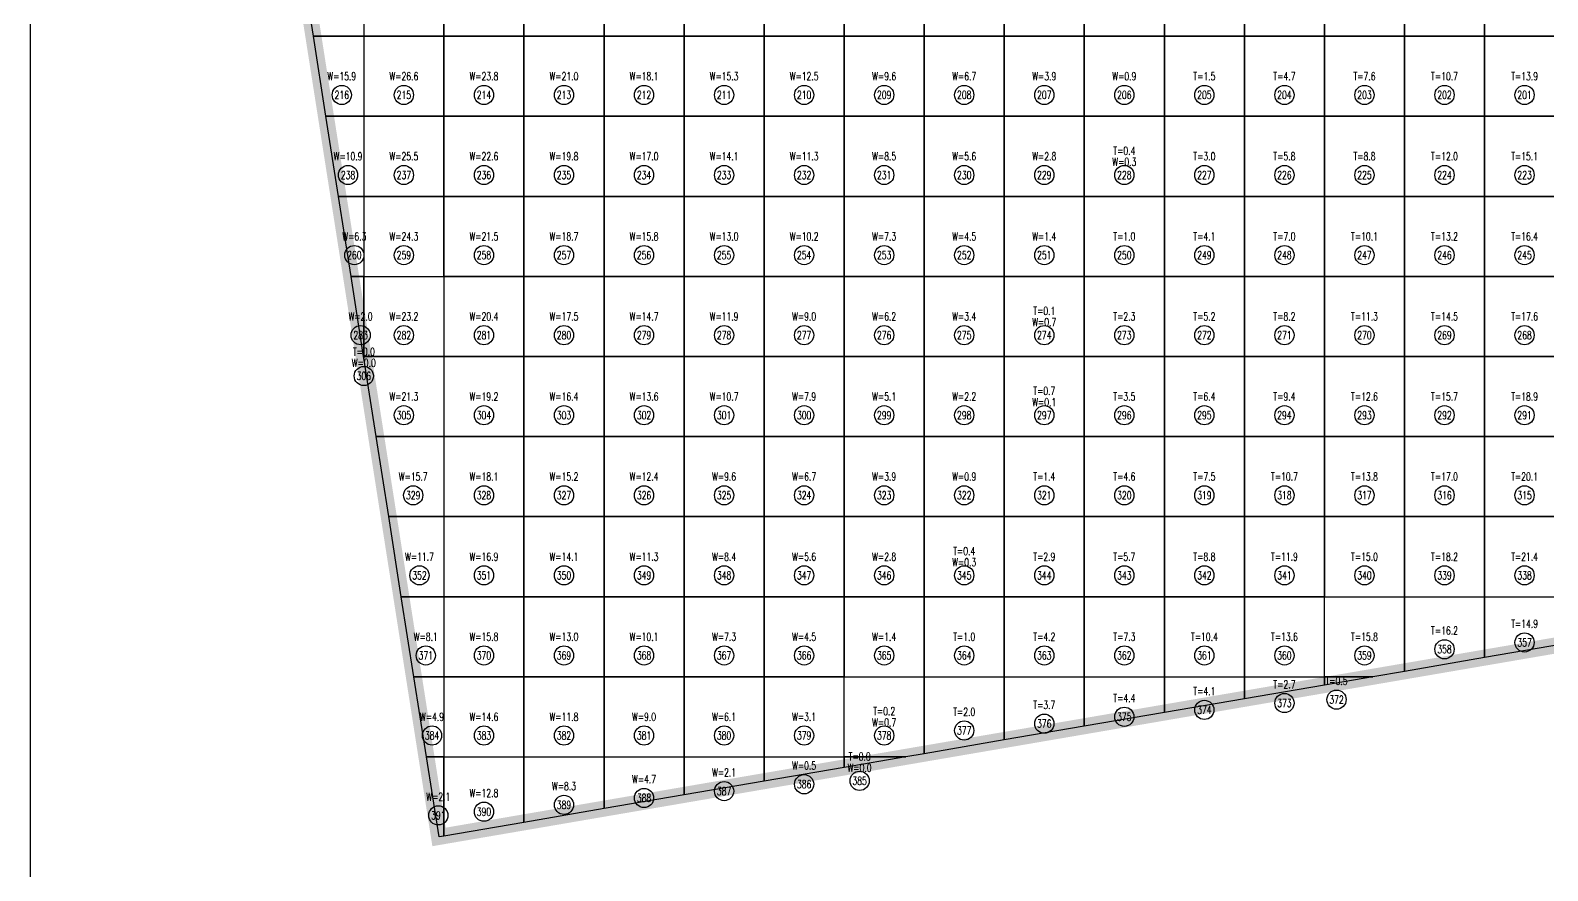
# Model space of a CAD drawing. Extents: x 4283 to 40403, y 1134 to 1764.
# Drawn here: x 14863.5 to 14949.6, y 1575.5 to 1623.2 of the extents above; entities that cross this region are included whole.
import ezdxf
from ezdxf.enums import TextEntityAlignment as Align

# ---------------------------------------------------------------- set-up
doc = ezdxf.new("R2010")
doc.units = 0
for name, color, linetype in [('tdz_16-3方格网', 2, 'Continuous'), ('tdz_16-3方格网计算', 7, 'Continuous'), ('tdz_土方计算图', 7, 'Continuous'), ('tdz_格田', 6, 'Continuous')]:
    doc.layers.add(name, color=color, linetype=linetype)
doc.styles.add('GLandNum', font='txt_____.ttf', dxfattribs={"width": 0.7, "height": 0.5})

msp = doc.modelspace()

# ---------------------------------------------------------------- linework, layer by layer
at = {"layer": 'tdz_16-3方格网', "linetype": 'Continuous'}
for points in [[(14878.818, 1627.394, 3081.845), (14882.4, 1627.394, 3081.845), (14882.4, 1622.849, 3081.842), (14879.532, 1622.849, 3081.843)], [(14882.4, 1627.394, 3081.845), (14882.4, 1622.849, 3081.842), (14886.945, 1622.849, 3081.841), (14886.945, 1627.394, 3081.843)], [(14886.945, 1627.394, 3081.843), (14886.945, 1622.849, 3081.841), (14891.491, 1622.849, 3081.84), (14891.491, 1627.394, 3081.842)], [(14891.491, 1627.394, 3081.842), (14891.491, 1622.849, 3081.84), (14896.036, 1622.849, 3081.838), (14896.036, 1627.394, 3081.841)], [(14896.036, 1627.394, 3081.841), (14896.036, 1622.849, 3081.838), (14900.581, 1622.849, 3081.837), (14900.581, 1627.394, 3081.84)], [(14900.581, 1627.394, 3081.84), (14900.581, 1622.849, 3081.837), (14905.127, 1622.849, 3081.836), (14905.127, 1627.394, 3081.838)], [(14905.127, 1627.394, 3081.838), (14905.127, 1622.849, 3081.836), (14909.672, 1622.849, 3081.835), (14909.672, 1627.394, 3081.835)], [(14909.672, 1627.394, 3081.835), (14909.672, 1622.849, 3081.835), (14914.218, 1622.849, 3081.832), (14914.218, 1627.394, 3081.834)], [(14914.218, 1627.394, 3081.834), (14914.218, 1622.849, 3081.832), (14918.763, 1622.849, 3081.83), (14918.763, 1627.394, 3081.831)], [(14918.763, 1627.394, 3081.831), (14918.763, 1622.849, 3081.83), (14923.309, 1622.849, 3081.827), (14923.309, 1627.394, 3081.828)], [(14923.309, 1627.394, 3081.828), (14923.309, 1622.849, 3081.827), (14927.854, 1622.849, 3081.825), (14927.854, 1627.394, 3081.826)], [(14927.854, 1627.394, 3081.826), (14927.854, 1622.849, 3081.825), (14932.4, 1622.849, 3081.823), (14932.4, 1627.394, 3081.824)], [(14932.4, 1627.394, 3081.824), (14932.4, 1622.849, 3081.823), (14936.945, 1622.849, 3081.82), (14936.945, 1627.394, 3081.821)], [(14936.945, 1627.394, 3081.821), (14936.945, 1622.849, 3081.82), (14941.491, 1622.849, 3081.815), (14941.491, 1627.394, 3081.819)], [(14941.491, 1627.394, 3081.819), (14941.491, 1622.849, 3081.815), (14946.036, 1622.849, 3081.803), (14946.036, 1627.394, 3081.809)], [(14946.036, 1627.394, 3081.809), (14946.036, 1622.849, 3081.803), (14950.581, 1622.849, 3081.79), (14950.581, 1627.394, 3081.799)], [(14879.532, 1622.849, 3081.843), (14882.4, 1622.849, 3081.842), (14882.4, 1618.303, 3081.84), (14880.245, 1618.303, 3081.84)], [(14882.4, 1622.849, 3081.842), (14882.4, 1618.303, 3081.84), (14886.945, 1618.303, 3081.838), (14886.945, 1622.849, 3081.841)], [(14886.945, 1622.849, 3081.841), (14886.945, 1618.303, 3081.838), (14891.491, 1618.303, 3081.837), (14891.491, 1622.849, 3081.84)], [(14891.491, 1622.849, 3081.84), (14891.491, 1618.303, 3081.837), (14896.036, 1618.303, 3081.836), (14896.036, 1622.849, 3081.838)], [(14896.036, 1622.849, 3081.838), (14896.036, 1618.303, 3081.836), (14900.581, 1618.303, 3081.835), (14900.581, 1622.849, 3081.837)], [(14900.581, 1622.849, 3081.837), (14900.581, 1618.303, 3081.835), (14905.127, 1618.303, 3081.834), (14905.127, 1622.849, 3081.836)], [(14905.127, 1622.849, 3081.836), (14905.127, 1618.303, 3081.834), (14909.672, 1618.303, 3081.833), (14909.672, 1622.849, 3081.835)], [(14909.672, 1622.849, 3081.835), (14909.672, 1618.303, 3081.833), (14914.218, 1618.303, 3081.831), (14914.218, 1622.849, 3081.832)], [(14914.218, 1622.849, 3081.832), (14914.218, 1618.303, 3081.831), (14918.763, 1618.303, 3081.828), (14918.763, 1622.849, 3081.83)], [(14918.763, 1622.849, 3081.83), (14918.763, 1618.303, 3081.828), (14923.309, 1618.303, 3081.826), (14923.309, 1622.849, 3081.827)], [(14923.309, 1622.849, 3081.827), (14923.309, 1618.303, 3081.826), (14927.854, 1618.303, 3081.824), (14927.854, 1622.849, 3081.825)], [(14927.854, 1622.849, 3081.825), (14927.854, 1618.303, 3081.824), (14932.4, 1618.303, 3081.822), (14932.4, 1622.849, 3081.823)], [(14932.4, 1622.849, 3081.823), (14932.4, 1618.303, 3081.822), (14936.945, 1618.303, 3081.819), (14936.945, 1622.849, 3081.82)], [(14936.945, 1622.849, 3081.82), (14936.945, 1618.303, 3081.819), (14941.491, 1618.303, 3081.81), (14941.491, 1622.849, 3081.815)], [(14941.491, 1622.849, 3081.815), (14941.491, 1618.303, 3081.81), (14946.036, 1618.303, 3081.796), (14946.036, 1622.849, 3081.803)], [(14946.036, 1622.849, 3081.803), (14946.036, 1618.303, 3081.796), (14950.581, 1618.303, 3081.784), (14950.581, 1622.849, 3081.79)], [(14880.245, 1618.303, 3081.84), (14882.4, 1618.303, 3081.84), (14882.4, 1613.758, 3081.837), (14880.959, 1613.758, 3081.837)], [(14882.4, 1618.303, 3081.84), (14882.4, 1613.758, 3081.837), (14886.945, 1613.758, 3081.836), (14886.945, 1618.303, 3081.838)], [(14886.945, 1618.303, 3081.838), (14886.945, 1613.758, 3081.836), (14891.491, 1613.758, 3081.835), (14891.491, 1618.303, 3081.837)], [(14891.491, 1618.303, 3081.837), (14891.491, 1613.758, 3081.835), (14896.036, 1613.758, 3081.834), (14896.036, 1618.303, 3081.836)], [(14896.036, 1618.303, 3081.836), (14896.036, 1613.758, 3081.834), (14900.581, 1613.758, 3081.833), (14900.581, 1618.303, 3081.835)], [(14900.581, 1618.303, 3081.835), (14900.581, 1613.758, 3081.833), (14905.127, 1613.758, 3081.832), (14905.127, 1618.303, 3081.834)], [(14905.127, 1618.303, 3081.834), (14905.127, 1613.758, 3081.832), (14909.672, 1613.758, 3081.831), (14909.672, 1618.303, 3081.833)], [(14909.672, 1618.303, 3081.833), (14909.672, 1613.758, 3081.831), (14914.218, 1613.758, 3081.829), (14914.218, 1618.303, 3081.831)], [(14914.218, 1618.303, 3081.831), (14914.218, 1613.758, 3081.829), (14918.763, 1613.758, 3081.827), (14918.763, 1618.303, 3081.828)], [(14918.763, 1618.303, 3081.828), (14918.763, 1613.758, 3081.827), (14923.309, 1613.758, 3081.825), (14923.309, 1618.303, 3081.826)], [(14923.309, 1618.303, 3081.826), (14923.309, 1613.758, 3081.825), (14927.854, 1613.758, 3081.823), (14927.854, 1618.303, 3081.824)], [(14927.854, 1618.303, 3081.824), (14927.854, 1613.758, 3081.823), (14932.4, 1613.758, 3081.82), (14932.4, 1618.303, 3081.822)], [(14932.4, 1618.303, 3081.822), (14932.4, 1613.758, 3081.82), (14936.945, 1613.758, 3081.816), (14936.945, 1618.303, 3081.819)], [(14936.945, 1618.303, 3081.819), (14936.945, 1613.758, 3081.816), (14941.491, 1613.758, 3081.804), (14941.491, 1618.303, 3081.81)], [(14941.491, 1618.303, 3081.81), (14941.491, 1613.758, 3081.804), (14946.036, 1613.758, 3081.79), (14946.036, 1618.303, 3081.796)], [(14946.036, 1618.303, 3081.796), (14946.036, 1613.758, 3081.79), (14950.581, 1613.758, 3081.777), (14950.581, 1618.303, 3081.784)], [(14880.959, 1613.758, 3081.837), (14882.4, 1613.758, 3081.837), (14882.4, 1609.213, 3081.835), (14881.672, 1609.213, 3081.835)], [(14882.4, 1613.758, 3081.837), (14882.4, 1609.213, 3081.835), (14886.945, 1609.213, 3081.834), (14886.945, 1613.758, 3081.836)], [(14886.945, 1613.758, 3081.836), (14886.945, 1609.213, 3081.834), (14891.491, 1609.213, 3081.833), (14891.491, 1613.758, 3081.835)], [(14891.491, 1613.758, 3081.835), (14891.491, 1609.213, 3081.833), (14896.036, 1609.213, 3081.832), (14896.036, 1613.758, 3081.834)], [(14896.036, 1613.758, 3081.834), (14896.036, 1609.213, 3081.832), (14900.581, 1609.213, 3081.831), (14900.581, 1613.758, 3081.833)], [(14900.581, 1613.758, 3081.833), (14900.581, 1609.213, 3081.831), (14905.127, 1609.213, 3081.829), (14905.127, 1613.758, 3081.832)], [(14905.127, 1613.758, 3081.832), (14905.127, 1609.213, 3081.829), (14909.672, 1609.213, 3081.828), (14909.672, 1613.758, 3081.831)], [(14909.672, 1613.758, 3081.831), (14909.672, 1609.213, 3081.828), (14914.218, 1609.213, 3081.827), (14914.218, 1613.758, 3081.829)], [(14914.218, 1613.758, 3081.829), (14914.218, 1609.213, 3081.827), (14918.763, 1609.213, 3081.826), (14918.763, 1613.758, 3081.827)], [(14918.763, 1613.758, 3081.827), (14918.763, 1609.213, 3081.826), (14923.309, 1609.213, 3081.824), (14923.309, 1613.758, 3081.825)], [(14923.309, 1613.758, 3081.825), (14923.309, 1609.213, 3081.824), (14927.854, 1609.213, 3081.822), (14927.854, 1613.758, 3081.823)], [(14927.854, 1613.758, 3081.823), (14927.854, 1609.213, 3081.822), (14932.4, 1609.213, 3081.819), (14932.4, 1613.758, 3081.82)], [(14932.4, 1613.758, 3081.82), (14932.4, 1609.213, 3081.819), (14936.945, 1609.213, 3081.81), (14936.945, 1613.758, 3081.816)], [(14936.945, 1613.758, 3081.816), (14936.945, 1609.213, 3081.81), (14941.491, 1609.213, 3081.797), (14941.491, 1613.758, 3081.804)], [(14941.491, 1613.758, 3081.804), (14941.491, 1609.213, 3081.797), (14946.036, 1609.213, 3081.785), (14946.036, 1613.758, 3081.79)], [(14946.036, 1613.758, 3081.79), (14946.036, 1609.213, 3081.785), (14950.581, 1609.213, 3081.771), (14950.581, 1613.758, 3081.777)], [(14881.672, 1609.213, 3081.835), (14882.4, 1609.213, 3081.835), (14882.4, 1604.667, 3081.833), (14882.386, 1604.667, 3081.833)], [(14882.4, 1604.667, 3081.833), (14882.4, 1609.213, 3081.835), (14886.945, 1609.213, 3081.834), (14886.945, 1604.667, 3081.832)], [(14886.945, 1609.213, 3081.834), (14886.945, 1604.667, 3081.832), (14891.491, 1604.667, 3081.831), (14891.491, 1609.213, 3081.833)], [(14891.491, 1609.213, 3081.833), (14891.491, 1604.667, 3081.831), (14896.036, 1604.667, 3081.829), (14896.036, 1609.213, 3081.832)], [(14896.036, 1609.213, 3081.832), (14896.036, 1604.667, 3081.829), (14900.581, 1604.667, 3081.828), (14900.581, 1609.213, 3081.831)], [(14900.581, 1609.213, 3081.831), (14900.581, 1604.667, 3081.828), (14905.127, 1604.667, 3081.827), (14905.127, 1609.213, 3081.829)], [(14905.127, 1609.213, 3081.829), (14905.127, 1604.667, 3081.827), (14909.672, 1604.667, 3081.826), (14909.672, 1609.213, 3081.828)], [(14909.672, 1609.213, 3081.828), (14909.672, 1604.667, 3081.826), (14914.218, 1604.667, 3081.825), (14914.218, 1609.213, 3081.827)], [(14914.218, 1609.213, 3081.827), (14914.218, 1604.667, 3081.825), (14918.763, 1604.667, 3081.824), (14918.763, 1609.213, 3081.826)], [(14918.763, 1609.213, 3081.826), (14918.763, 1604.667, 3081.824), (14923.309, 1604.667, 3081.823), (14923.309, 1609.213, 3081.824)], [(14923.309, 1609.213, 3081.824), (14923.309, 1604.667, 3081.823), (14927.854, 1604.667, 3081.82), (14927.854, 1609.213, 3081.822)], [(14927.854, 1609.213, 3081.822), (14927.854, 1604.667, 3081.82), (14932.4, 1604.667, 3081.816), (14932.4, 1609.213, 3081.819)], [(14932.4, 1609.213, 3081.819), (14932.4, 1604.667, 3081.816), (14936.945, 1604.667, 3081.804), (14936.945, 1609.213, 3081.81)], [(14936.945, 1609.213, 3081.81), (14936.945, 1604.667, 3081.804), (14941.491, 1604.667, 3081.791), (14941.491, 1609.213, 3081.797)], [(14941.491, 1609.213, 3081.797), (14941.491, 1604.667, 3081.791), (14946.036, 1604.667, 3081.777), (14946.036, 1609.213, 3081.785)], [(14946.036, 1609.213, 3081.785), (14946.036, 1604.667, 3081.777), (14950.581, 1604.667, 3081.765), (14950.581, 1609.213, 3081.771)], [(14882.386, 1604.667, 3081.833), (14882.4, 1604.667, 3081.833), (14882.4, 1604.578, 3081.833)], [(14882.4, 1604.578, 3081.833), (14882.4, 1604.667, 3081.833), (14886.945, 1604.667, 3081.832), (14886.945, 1600.122, 3081.829), (14883.099, 1600.122, 3081.83)], [(14886.945, 1604.667, 3081.832), (14886.945, 1600.122, 3081.829), (14891.491, 1600.122, 3081.828), (14891.491, 1604.667, 3081.831)], [(14891.491, 1604.667, 3081.831), (14891.491, 1600.122, 3081.828), (14896.036, 1600.122, 3081.827), (14896.036, 1604.667, 3081.829)], [(14896.036, 1604.667, 3081.829), (14896.036, 1600.122, 3081.827), (14900.581, 1600.122, 3081.826), (14900.581, 1604.667, 3081.828)], [(14900.581, 1604.667, 3081.828), (14900.581, 1600.122, 3081.826), (14905.127, 1600.122, 3081.825), (14905.127, 1604.667, 3081.827)], [(14905.127, 1604.667, 3081.827), (14905.127, 1600.122, 3081.825), (14909.672, 1600.122, 3081.824), (14909.672, 1604.667, 3081.826)], [(14909.672, 1604.667, 3081.826), (14909.672, 1600.122, 3081.824), (14914.218, 1600.122, 3081.823), (14914.218, 1604.667, 3081.825)], [(14914.218, 1604.667, 3081.825), (14914.218, 1600.122, 3081.823), (14918.763, 1600.122, 3081.822), (14918.763, 1604.667, 3081.824)], [(14918.763, 1604.667, 3081.824), (14918.763, 1600.122, 3081.822), (14923.309, 1600.122, 3081.82), (14923.309, 1604.667, 3081.823)], [(14923.309, 1604.667, 3081.823), (14923.309, 1600.122, 3081.82), (14927.854, 1600.122, 3081.819), (14927.854, 1604.667, 3081.82)], [(14927.854, 1604.667, 3081.82), (14927.854, 1600.122, 3081.819), (14932.4, 1600.122, 3081.81), (14932.4, 1604.667, 3081.816)], [(14932.4, 1604.667, 3081.816), (14932.4, 1600.122, 3081.81), (14936.945, 1600.122, 3081.797), (14936.945, 1604.667, 3081.804)], [(14936.945, 1604.667, 3081.804), (14936.945, 1600.122, 3081.797), (14941.491, 1600.122, 3081.784), (14941.491, 1604.667, 3081.791)], [(14941.491, 1604.667, 3081.791), (14941.491, 1600.122, 3081.784), (14946.036, 1600.122, 3081.771), (14946.036, 1604.667, 3081.777)], [(14946.036, 1604.667, 3081.777), (14946.036, 1600.122, 3081.771), (14950.581, 1600.122, 3081.758), (14950.581, 1604.667, 3081.765)], [(14883.099, 1600.122, 3081.83), (14886.945, 1600.122, 3081.829), (14886.945, 1595.576, 3081.827), (14883.813, 1595.576, 3081.828)], [(14886.945, 1600.122, 3081.829), (14886.945, 1595.576, 3081.827), (14891.491, 1595.576, 3081.826), (14891.491, 1600.122, 3081.828)], [(14891.491, 1600.122, 3081.828), (14891.491, 1595.576, 3081.826), (14896.036, 1595.576, 3081.825), (14896.036, 1600.122, 3081.827)], [(14896.036, 1600.122, 3081.827), (14896.036, 1595.576, 3081.825), (14900.581, 1595.576, 3081.824), (14900.581, 1600.122, 3081.826)], [(14900.581, 1600.122, 3081.826), (14900.581, 1595.576, 3081.824), (14905.127, 1595.576, 3081.823), (14905.127, 1600.122, 3081.825)], [(14905.127, 1600.122, 3081.825), (14905.127, 1595.576, 3081.823), (14909.672, 1595.576, 3081.822), (14909.672, 1600.122, 3081.824)], [(14909.672, 1600.122, 3081.824), (14909.672, 1595.576, 3081.822), (14914.218, 1595.576, 3081.82), (14914.218, 1600.122, 3081.823)], [(14914.218, 1600.122, 3081.823), (14914.218, 1595.576, 3081.82), (14918.763, 1595.576, 3081.819), (14918.763, 1600.122, 3081.822)], [(14918.763, 1600.122, 3081.822), (14918.763, 1595.576, 3081.819), (14923.309, 1595.576, 3081.818), (14923.309, 1600.122, 3081.82)], [(14923.309, 1600.122, 3081.82), (14923.309, 1595.576, 3081.818), (14927.854, 1595.576, 3081.816), (14927.854, 1600.122, 3081.819)], [(14927.854, 1600.122, 3081.819), (14927.854, 1595.576, 3081.816), (14932.4, 1595.576, 3081.804), (14932.4, 1600.122, 3081.81)], [(14932.4, 1600.122, 3081.81), (14932.4, 1595.576, 3081.804), (14936.945, 1595.576, 3081.791), (14936.945, 1600.122, 3081.797)], [(14936.945, 1600.122, 3081.797), (14936.945, 1595.576, 3081.791), (14941.491, 1595.576, 3081.778), (14941.491, 1600.122, 3081.784)], [(14941.491, 1600.122, 3081.784), (14941.491, 1595.576, 3081.778), (14946.036, 1595.576, 3081.765), (14946.036, 1600.122, 3081.771)], [(14946.036, 1600.122, 3081.771), (14946.036, 1595.576, 3081.765), (14950.581, 1595.576, 3081.752), (14950.581, 1600.122, 3081.758)], [(14883.813, 1595.576, 3081.828), (14886.945, 1595.576, 3081.827), (14886.945, 1591.031, 3081.825), (14884.526, 1591.031, 3081.825)], [(14886.945, 1595.576, 3081.827), (14886.945, 1591.031, 3081.825), (14891.491, 1591.031, 3081.824), (14891.491, 1595.576, 3081.826)], [(14891.491, 1595.576, 3081.826), (14891.491, 1591.031, 3081.824), (14896.036, 1591.031, 3081.823), (14896.036, 1595.576, 3081.825)], [(14896.036, 1595.576, 3081.825), (14896.036, 1591.031, 3081.823), (14900.581, 1591.031, 3081.822), (14900.581, 1595.576, 3081.824)], [(14900.581, 1595.576, 3081.824), (14900.581, 1591.031, 3081.822), (14905.127, 1591.031, 3081.82), (14905.127, 1595.576, 3081.823)], [(14905.127, 1595.576, 3081.823), (14905.127, 1591.031, 3081.82), (14909.672, 1591.031, 3081.819), (14909.672, 1595.576, 3081.822)], [(14909.672, 1595.576, 3081.822), (14909.672, 1591.031, 3081.819), (14914.218, 1591.031, 3081.818), (14914.218, 1595.576, 3081.82)], [(14914.218, 1595.576, 3081.82), (14914.218, 1591.031, 3081.818), (14918.763, 1591.031, 3081.818), (14918.763, 1595.576, 3081.819)], [(14918.763, 1595.576, 3081.819), (14918.763, 1591.031, 3081.818), (14923.309, 1591.031, 3081.818), (14923.309, 1595.576, 3081.818)], [(14923.309, 1595.576, 3081.818), (14923.309, 1591.031, 3081.818), (14927.854, 1591.031, 3081.811), (14927.854, 1595.576, 3081.816)], [(14927.854, 1595.576, 3081.816), (14927.854, 1591.031, 3081.811), (14932.4, 1591.031, 3081.798), (14932.4, 1595.576, 3081.804)], [(14932.4, 1595.576, 3081.804), (14932.4, 1591.031, 3081.798), (14936.945, 1591.031, 3081.788), (14936.945, 1595.576, 3081.791)], [(14936.945, 1595.576, 3081.791), (14936.945, 1591.031, 3081.788), (14941.491, 1591.031, 3081.775), (14941.491, 1595.576, 3081.778)], [(14941.491, 1595.576, 3081.778), (14941.491, 1591.031, 3081.775), (14946.036, 1591.031, 3081.762), (14946.036, 1595.576, 3081.765)], [(14946.036, 1595.576, 3081.765), (14946.036, 1591.031, 3081.762), (14950.581, 1591.031, 3081.747), (14950.581, 1595.576, 3081.752)], [(14884.526, 1591.031, 3081.825), (14886.945, 1591.031, 3081.825), (14886.945, 1586.485, 3081.823), (14885.239, 1586.485, 3081.823)], [(14886.945, 1591.031, 3081.825), (14886.945, 1586.485, 3081.823), (14891.491, 1586.485, 3081.822), (14891.491, 1591.031, 3081.824)], [(14891.491, 1591.031, 3081.824), (14891.491, 1586.485, 3081.822), (14896.036, 1586.485, 3081.82), (14896.036, 1591.031, 3081.823)], [(14896.036, 1591.031, 3081.823), (14896.036, 1586.485, 3081.82), (14900.581, 1586.485, 3081.819), (14900.581, 1591.031, 3081.822)], [(14900.581, 1591.031, 3081.822), (14900.581, 1586.485, 3081.819), (14905.127, 1586.485, 3081.818), (14905.127, 1591.031, 3081.82)], [(14905.127, 1591.031, 3081.82), (14905.127, 1586.485, 3081.818), (14909.672, 1586.485, 3081.818), (14909.672, 1591.031, 3081.819)], [(14909.672, 1591.031, 3081.819), (14909.672, 1586.485, 3081.818), (14914.218, 1586.485, 3081.817), (14914.218, 1591.031, 3081.818)], [(14914.218, 1591.031, 3081.818), (14914.218, 1586.485, 3081.817), (14918.763, 1586.485, 3081.804), (14918.763, 1591.031, 3081.818)], [(14918.763, 1591.031, 3081.818), (14918.763, 1586.485, 3081.804), (14923.309, 1586.485, 3081.789), (14923.309, 1591.031, 3081.818)], [(14923.309, 1591.031, 3081.818), (14923.309, 1586.485, 3081.789), (14927.854, 1586.485, 3081.775), (14927.854, 1591.031, 3081.811)], [(14927.854, 1591.031, 3081.811), (14927.854, 1586.485, 3081.775), (14932.4, 1586.485, 3081.761), (14932.4, 1591.031, 3081.798)], [(14932.4, 1591.031, 3081.798), (14932.4, 1586.485, 3081.761), (14936.945, 1586.485, 3081.747), (14936.945, 1591.031, 3081.788)], [(14939.689, 1586.485, 3081.739), (14936.945, 1586.485, 3081.747), (14936.945, 1591.031, 3081.788), (14941.491, 1591.031, 3081.775), (14941.491, 1586.794, 3081.736)], [(14941.491, 1586.794, 3081.736), (14941.491, 1591.031, 3081.775), (14946.036, 1591.031, 3081.762), (14946.036, 1587.574, 3081.729)], [(14946.036, 1587.574, 3081.729), (14946.036, 1591.031, 3081.762), (14950.581, 1591.031, 3081.747), (14950.581, 1588.353, 3081.723)], [(14885.239, 1586.485, 3081.823), (14886.945, 1586.485, 3081.823), (14886.945, 1581.94, 3081.82), (14885.953, 1581.94, 3081.821)], [(14886.945, 1586.485, 3081.823), (14886.945, 1581.94, 3081.82), (14891.491, 1581.94, 3081.819), (14891.491, 1586.485, 3081.822)], [(14891.491, 1586.485, 3081.822), (14891.491, 1581.94, 3081.819), (14896.036, 1581.94, 3081.818), (14896.036, 1586.485, 3081.82)], [(14896.036, 1586.485, 3081.82), (14896.036, 1581.94, 3081.818), (14900.581, 1581.94, 3081.817), (14900.581, 1586.485, 3081.819)], [(14900.581, 1586.485, 3081.819), (14900.581, 1581.94, 3081.817), (14905.127, 1581.94, 3081.804), (14905.127, 1586.485, 3081.818)], [(14905.127, 1586.485, 3081.818), (14905.127, 1581.94, 3081.804), (14909.672, 1581.94, 3081.789), (14909.672, 1586.485, 3081.818)], [(14913.178, 1581.94, 3081.778), (14909.672, 1581.94, 3081.789), (14909.672, 1586.485, 3081.818), (14914.218, 1586.485, 3081.817), (14914.218, 1582.118, 3081.777)], [(14914.218, 1582.118, 3081.777), (14914.218, 1586.485, 3081.817), (14918.763, 1586.485, 3081.804), (14918.763, 1582.898, 3081.77)], [(14918.763, 1582.898, 3081.77), (14918.763, 1586.485, 3081.804), (14923.309, 1586.485, 3081.789), (14923.309, 1583.677, 3081.764)], [(14923.309, 1583.677, 3081.764), (14923.309, 1586.485, 3081.789), (14927.854, 1586.485, 3081.775), (14927.854, 1584.456, 3081.756)], [(14927.854, 1584.456, 3081.756), (14927.854, 1586.485, 3081.775), (14932.4, 1586.485, 3081.761), (14932.4, 1585.236, 3081.75)], [(14932.4, 1585.236, 3081.75), (14932.4, 1586.485, 3081.761), (14936.945, 1586.485, 3081.747), (14936.945, 1586.015, 3081.743)], [(14936.945, 1586.485, 3081.747), (14939.689, 1586.485, 3081.739), (14936.945, 1586.015, 3081.743)], [(14885.953, 1581.94, 3081.821), (14886.945, 1581.94, 3081.82), (14886.945, 1577.442, 3081.818), (14886.666, 1577.394, 3081.818)], [(14886.945, 1577.442, 3081.818), (14886.945, 1581.94, 3081.82), (14891.491, 1581.94, 3081.819), (14891.491, 1578.222, 3081.811)], [(14891.491, 1578.222, 3081.811), (14891.491, 1581.94, 3081.819), (14896.036, 1581.94, 3081.818), (14896.036, 1579.001, 3081.805)], [(14896.036, 1579.001, 3081.805), (14896.036, 1581.94, 3081.818), (14900.581, 1581.94, 3081.817), (14900.581, 1579.78, 3081.797)], [(14900.581, 1579.78, 3081.797), (14900.581, 1581.94, 3081.817), (14905.127, 1581.94, 3081.804), (14905.127, 1580.56, 3081.791)], [(14905.127, 1580.56, 3081.791), (14905.127, 1581.94, 3081.804), (14909.672, 1581.94, 3081.789), (14909.672, 1581.339, 3081.784)], [(14909.672, 1581.94, 3081.789), (14913.178, 1581.94, 3081.778), (14909.672, 1581.339, 3081.784)]]:
    msp.add_polyline3d(points, close=True, dxfattribs=at)
at = {"layer": 'tdz_16-3方格网计算', "color": 7, "linetype": 'Continuous'}
for centre in [(14881.144, 1619.516), (14884.672, 1619.516), (14889.218, 1619.516), (14893.763, 1619.516), (14898.309, 1619.516), (14902.854, 1619.516), (14907.4, 1619.516), (14911.945, 1619.516), (14916.491, 1619.516), (14921.036, 1619.516), (14925.581, 1619.516), (14930.127, 1619.516), (14934.672, 1619.516), (14939.218, 1619.516), (14943.763, 1619.516), (14948.309, 1619.516), (14881.501, 1614.97), (14884.672, 1614.97), (14889.218, 1614.97), (14893.763, 1614.97), (14898.309, 1614.97), (14902.854, 1614.97), (14907.4, 1614.97), (14911.945, 1614.97), (14916.491, 1614.97), (14921.036, 1614.97), (14925.581, 1614.97), (14930.127, 1614.97), (14934.672, 1614.97), (14939.218, 1614.97), (14943.763, 1614.97), (14948.309, 1614.97), (14881.858, 1610.425), (14884.672, 1610.425), (14889.218, 1610.425), (14893.763, 1610.425), (14898.309, 1610.425), (14902.854, 1610.425), (14907.4, 1610.425), (14911.945, 1610.425), (14916.491, 1610.425), (14921.036, 1610.425), (14925.581, 1610.425), (14930.127, 1610.425), (14934.672, 1610.425), (14939.218, 1610.425), (14943.763, 1610.425), (14948.309, 1610.425), (14882.214, 1605.879), (14884.672, 1605.879), (14889.218, 1605.879), (14893.763, 1605.879), (14898.309, 1605.879), (14902.854, 1605.879), (14907.4, 1605.879), (14911.945, 1605.879), (14916.491, 1605.879), (14921.036, 1605.879), (14925.581, 1605.879), (14930.127, 1605.879), (14934.672, 1605.879), (14939.218, 1605.879), (14943.763, 1605.879), (14948.309, 1605.879), (14882.396, 1603.562), (14884.672, 1601.334), (14889.218, 1601.334), (14893.763, 1601.334), (14898.309, 1601.334), (14902.854, 1601.334), (14907.4, 1601.334), (14911.945, 1601.334), (14916.491, 1601.334), (14921.036, 1601.334), (14925.581, 1601.334), (14930.127, 1601.334), (14934.672, 1601.334), (14939.218, 1601.334), (14943.763, 1601.334), (14948.309, 1601.334), (14885.2, 1596.788), (14889.218, 1596.788), (14893.763, 1596.788), (14898.309, 1596.788), (14902.854, 1596.788), (14907.4, 1596.788), (14911.945, 1596.788), (14916.491, 1596.788), (14921.036, 1596.788), (14925.581, 1596.788), (14930.127, 1596.788), (14934.672, 1596.788), (14939.218, 1596.788), (14943.763, 1596.788), (14948.309, 1596.788), (14885.557, 1592.243), (14889.218, 1592.243), (14893.763, 1592.243), (14898.309, 1592.243), (14902.854, 1592.243), (14907.4, 1592.243), (14911.945, 1592.243), (14916.491, 1592.243), (14921.036, 1592.243), (14925.581, 1592.243), (14930.127, 1592.243), (14934.672, 1592.243), (14939.218, 1592.243), (14943.763, 1592.243), (14948.309, 1592.243), (14948.309, 1588.436), (14885.914, 1587.697), (14889.218, 1587.697), (14893.763, 1587.697), (14898.309, 1587.697), (14902.854, 1587.697), (14907.4, 1587.697), (14911.945, 1587.697), (14916.491, 1587.697), (14921.036, 1587.697), (14925.581, 1587.697), (14930.127, 1587.697), (14934.672, 1587.697), (14939.218, 1587.697), (14943.763, 1588.047), (14934.672, 1584.995), (14937.631, 1585.189), (14925.581, 1584.215), (14930.127, 1584.605), (14886.271, 1583.152), (14889.218, 1583.152), (14893.763, 1583.152), (14898.309, 1583.152), (14902.854, 1583.152), (14907.4, 1583.152), (14911.945, 1583.152), (14916.491, 1583.436), (14921.036, 1583.826), (14910.549, 1580.579), (14902.854, 1579.994), (14907.4, 1580.384), (14889.218, 1578.825), (14893.763, 1579.215), (14898.309, 1579.605), (14886.627, 1578.618)]:
    msp.add_circle(centre, 0.545, dxfattribs=at)
at = {"layer": 'tdz_土方计算图', "linetype": 'Continuous'}
msp.add_lwpolyline([(14863.46, 1514.092), (14863.46, 1514.092), (14863.46, 1674.092), (14863.46, 1674.092)], dxfattribs=at)
at = {"layer": 'tdz_格田', "linetype": 'Continuous', "lineweight": 60, "const_width": 0.909}
msp.add_lwpolyline([(14886.666, 1577.394), (14873.309, 1662.497), (14945.954, 1670.79), (14958.306, 1643.392), (14983.611, 1594.016), (14886.666, 1577.394)], close=True, dxfattribs=at)

# ---------------------------------------------------------------- texts
at = {"layer": 'tdz_16-3方格网计算', "color": 173, "linetype": 'Continuous', "style": 'GLandNum', "width": 0.7}
for s, p in [('W=15.9', (14881.144, 1620.576)), ('W=26.6', (14884.672, 1620.576)), ('W=23.8', (14889.218, 1620.576)), ('W=21.0', (14893.763, 1620.576)), ('W=18.1', (14898.309, 1620.576)), ('W=15.3', (14902.854, 1620.576)), ('W=12.5', (14907.4, 1620.576)), ('W=9.6', (14911.945, 1620.576)), ('W=6.7', (14916.491, 1620.576)), ('W=3.9', (14921.036, 1620.576)), ('W=0.9', (14925.581, 1620.576)), ('W=10.9', (14881.501, 1616.031)), ('W=25.5', (14884.672, 1616.031)), ('W=22.6', (14889.218, 1616.031)), ('W=19.8', (14893.763, 1616.031)), ('W=17.0', (14898.309, 1616.031)), ('W=14.1', (14902.854, 1616.031)), ('W=11.3', (14907.4, 1616.031)), ('W=8.5', (14911.945, 1616.031)), ('W=5.6', (14916.491, 1616.031)), ('W=2.8', (14921.036, 1616.031)), ('W=0.3', (14925.581, 1615.713)), ('W=6.3', (14881.858, 1611.485)), ('W=24.3', (14884.672, 1611.485)), ('W=21.5', (14889.218, 1611.485)), ('W=18.7', (14893.763, 1611.485)), ('W=15.8', (14898.309, 1611.485)), ('W=13.0', (14902.854, 1611.485)), ('W=10.2', (14907.4, 1611.485)), ('W=7.3', (14911.945, 1611.485)), ('W=4.5', (14916.491, 1611.485)), ('W=1.4', (14921.036, 1611.485)), ('W=2.0', (14882.214, 1606.94)), ('W=23.2', (14884.672, 1606.94)), ('W=20.4', (14889.218, 1606.94)), ('W=17.5', (14893.763, 1606.94)), ('W=14.7', (14898.309, 1606.94)), ('W=11.9', (14902.854, 1606.94)), ('W=9.0', (14907.4, 1606.94)), ('W=6.2', (14911.945, 1606.94)), ('W=3.4', (14916.491, 1606.94)), ('W=0.7', (14921.036, 1606.622)), ('W=0.0', (14882.396, 1604.304)), ('W=21.3', (14884.672, 1602.394)), ('W=19.2', (14889.218, 1602.394)), ('W=16.4', (14893.763, 1602.394)), ('W=13.6', (14898.309, 1602.394)), ('W=10.7', (14902.854, 1602.394)), ('W=7.9', (14907.4, 1602.394)), ('W=5.1', (14911.945, 1602.394)), ('W=2.2', (14916.491, 1602.394)), ('W=0.1', (14921.036, 1602.076)), ('W=15.7', (14885.2, 1597.849)), ('W=18.1', (14889.218, 1597.849)), ('W=15.2', (14893.763, 1597.849)), ('W=12.4', (14898.309, 1597.849)), ('W=9.6', (14902.854, 1597.849)), ('W=6.7', (14907.4, 1597.849)), ('W=3.9', (14911.945, 1597.849)), ('W=0.9', (14916.491, 1597.849)), ('W=11.7', (14885.557, 1593.303)), ('W=16.9', (14889.218, 1593.303)), ('W=14.1', (14893.763, 1593.303)), ('W=11.3', (14898.309, 1593.303)), ('W=8.4', (14902.854, 1593.303)), ('W=5.6', (14907.4, 1593.303)), ('W=2.8', (14911.945, 1593.303)), ('W=0.3', (14916.491, 1592.985)), ('W=8.1', (14885.914, 1588.758)), ('W=15.8', (14889.218, 1588.758)), ('W=13.0', (14893.763, 1588.758)), ('W=10.1', (14898.309, 1588.758)), ('W=7.3', (14902.854, 1588.758)), ('W=4.5', (14907.4, 1588.758)), ('W=1.4', (14911.945, 1588.758)), ('W=4.9', (14886.271, 1584.213)), ('W=14.6', (14889.218, 1584.213)), ('W=11.8', (14893.763, 1584.213)), ('W=9.0', (14898.309, 1584.213)), ('W=6.1', (14902.854, 1584.213)), ('W=3.1', (14907.4, 1584.213)), ('W=0.7', (14911.945, 1583.894)), ('W=2.1', (14902.854, 1581.055)), ('W=0.5', (14907.4, 1581.445)), ('W=0.0', (14910.549, 1581.321)), ('W=8.3', (14893.763, 1580.276)), ('W=4.7', (14898.309, 1580.665)), ('W=2.1', (14886.627, 1579.679)), ('W=12.8', (14889.218, 1579.886))]:
    msp.add_text(s, height=0.4545, dxfattribs=at).set_placement(p, align=Align.MIDDLE_CENTER)
at = {"layer": 'tdz_16-3方格网计算', "color": 2, "linetype": 'Continuous', "style": 'GLandNum', "width": 0.7}
for s, p in [('T=1.5', (14930.127, 1620.576)), ('T=4.7', (14934.672, 1620.576)), ('T=7.6', (14939.218, 1620.576)), ('T=10.7', (14943.763, 1620.576)), ('T=13.9', (14948.309, 1620.576)), ('T=0.4', (14925.581, 1616.349)), ('T=3.0', (14930.127, 1616.031)), ('T=5.8', (14934.672, 1616.031)), ('T=8.8', (14939.218, 1616.031)), ('T=12.0', (14943.763, 1616.031)), ('T=15.1', (14948.309, 1616.031)), ('T=1.0', (14925.581, 1611.485)), ('T=4.1', (14930.127, 1611.485)), ('T=7.0', (14934.672, 1611.485)), ('T=10.1', (14939.218, 1611.485)), ('T=13.2', (14943.763, 1611.485)), ('T=16.4', (14948.309, 1611.485)), ('T=0.1', (14921.036, 1607.258)), ('T=2.3', (14925.581, 1606.94)), ('T=5.2', (14930.127, 1606.94)), ('T=8.2', (14934.672, 1606.94)), ('T=11.3', (14939.218, 1606.94)), ('T=14.5', (14943.763, 1606.94)), ('T=17.6', (14948.309, 1606.94)), ('T=0.0', (14882.396, 1604.941)), ('T=0.7', (14921.036, 1602.713)), ('T=3.5', (14925.581, 1602.394)), ('T=6.4', (14930.127, 1602.394)), ('T=9.4', (14934.672, 1602.394)), ('T=12.6', (14939.218, 1602.394)), ('T=15.7', (14943.763, 1602.394)), ('T=18.9', (14948.309, 1602.394)), ('T=1.4', (14921.036, 1597.849)), ('T=4.6', (14925.581, 1597.849)), ('T=7.5', (14930.127, 1597.849)), ('T=10.7', (14934.672, 1597.849)), ('T=13.8', (14939.218, 1597.849)), ('T=17.0', (14943.763, 1597.849)), ('T=20.1', (14948.309, 1597.849)), ('T=0.4', (14916.491, 1593.622)), ('T=2.9', (14921.036, 1593.303)), ('T=5.7', (14925.581, 1593.303)), ('T=8.8', (14930.127, 1593.303)), ('T=11.9', (14934.672, 1593.303)), ('T=15.0', (14939.218, 1593.303)), ('T=18.2', (14943.763, 1593.303)), ('T=21.4', (14948.309, 1593.303)), ('T=14.9', (14948.309, 1589.497)), ('T=1.0', (14916.491, 1588.758)), ('T=4.2', (14921.036, 1588.758)), ('T=7.3', (14925.581, 1588.758)), ('T=10.4', (14930.127, 1588.758)), ('T=13.6', (14934.672, 1588.758)), ('T=15.8', (14939.218, 1588.758)), ('T=16.2', (14943.763, 1589.107)), ('T=2.7', (14934.672, 1586.055)), ('T=0.5', (14937.631, 1586.25)), ('T=4.4', (14925.581, 1585.276)), ('T=4.1', (14930.127, 1585.666)), ('T=0.2', (14911.945, 1584.531)), ('T=2.0', (14916.491, 1584.497)), ('T=3.7', (14921.036, 1584.886)), ('T=0.0', (14910.549, 1581.958))]:
    msp.add_text(s, height=0.4545, dxfattribs=at).set_placement(p, align=Align.MIDDLE_CENTER)
at = {"layer": 'tdz_16-3方格网计算', "color": 7, "linetype": 'Continuous', "style": 'GLandNum', "width": 0.7}
for s, p in [('216', (14881.144, 1619.516)), ('215', (14884.672, 1619.516)), ('214', (14889.218, 1619.516)), ('213', (14893.763, 1619.516)), ('212', (14898.309, 1619.516)), ('211', (14902.854, 1619.516)), ('210', (14907.4, 1619.516)), ('209', (14911.945, 1619.516)), ('208', (14916.491, 1619.516)), ('207', (14921.036, 1619.516)), ('206', (14925.581, 1619.516)), ('205', (14930.127, 1619.516)), ('204', (14934.672, 1619.516)), ('203', (14939.218, 1619.516)), ('202', (14943.763, 1619.516)), ('201', (14948.309, 1619.516)), ('238', (14881.501, 1614.97)), ('237', (14884.672, 1614.97)), ('236', (14889.218, 1614.97)), ('235', (14893.763, 1614.97)), ('234', (14898.309, 1614.97)), ('233', (14902.854, 1614.97)), ('232', (14907.4, 1614.97)), ('231', (14911.945, 1614.97)), ('230', (14916.491, 1614.97)), ('229', (14921.036, 1614.97)), ('228', (14925.581, 1614.97)), ('227', (14930.127, 1614.97)), ('226', (14934.672, 1614.97)), ('225', (14939.218, 1614.97)), ('224', (14943.763, 1614.97)), ('223', (14948.309, 1614.97)), ('260', (14881.858, 1610.425)), ('259', (14884.672, 1610.425)), ('258', (14889.218, 1610.425)), ('257', (14893.763, 1610.425)), ('256', (14898.309, 1610.425)), ('255', (14902.854, 1610.425)), ('254', (14907.4, 1610.425)), ('253', (14911.945, 1610.425)), ('252', (14916.491, 1610.425)), ('251', (14921.036, 1610.425)), ('250', (14925.581, 1610.425)), ('249', (14930.127, 1610.425)), ('248', (14934.672, 1610.425)), ('247', (14939.218, 1610.425)), ('246', (14943.763, 1610.425)), ('245', (14948.309, 1610.425)), ('283', (14882.214, 1605.879)), ('282', (14884.672, 1605.879)), ('281', (14889.218, 1605.879)), ('280', (14893.763, 1605.879)), ('279', (14898.309, 1605.879)), ('278', (14902.854, 1605.879)), ('277', (14907.4, 1605.879)), ('276', (14911.945, 1605.879)), ('275', (14916.491, 1605.879)), ('274', (14921.036, 1605.879)), ('273', (14925.581, 1605.879)), ('272', (14930.127, 1605.879)), ('271', (14934.672, 1605.879)), ('270', (14939.218, 1605.879)), ('269', (14943.763, 1605.879)), ('268', (14948.309, 1605.879)), ('306', (14882.396, 1603.562)), ('305', (14884.672, 1601.334)), ('304', (14889.218, 1601.334)), ('303', (14893.763, 1601.334)), ('302', (14898.309, 1601.334)), ('301', (14902.854, 1601.334)), ('300', (14907.4, 1601.334)), ('299', (14911.945, 1601.334)), ('298', (14916.491, 1601.334)), ('297', (14921.036, 1601.334)), ('296', (14925.581, 1601.334)), ('295', (14930.127, 1601.334)), ('294', (14934.672, 1601.334)), ('293', (14939.218, 1601.334)), ('292', (14943.763, 1601.334)), ('291', (14948.309, 1601.334)), ('329', (14885.2, 1596.788)), ('328', (14889.218, 1596.788)), ('327', (14893.763, 1596.788)), ('326', (14898.309, 1596.788)), ('325', (14902.854, 1596.788)), ('324', (14907.4, 1596.788)), ('323', (14911.945, 1596.788)), ('322', (14916.491, 1596.788)), ('321', (14921.036, 1596.788)), ('320', (14925.581, 1596.788)), ('319', (14930.127, 1596.788)), ('318', (14934.672, 1596.788)), ('317', (14939.218, 1596.788)), ('316', (14943.763, 1596.788)), ('315', (14948.309, 1596.788)), ('352', (14885.557, 1592.243)), ('351', (14889.218, 1592.243)), ('350', (14893.763, 1592.243)), ('349', (14898.309, 1592.243)), ('348', (14902.854, 1592.243)), ('347', (14907.4, 1592.243)), ('346', (14911.945, 1592.243)), ('345', (14916.491, 1592.243)), ('344', (14921.036, 1592.243)), ('343', (14925.581, 1592.243)), ('342', (14930.127, 1592.243)), ('341', (14934.672, 1592.243)), ('340', (14939.218, 1592.243)), ('339', (14943.763, 1592.243)), ('338', (14948.309, 1592.243)), ('358', (14943.763, 1588.047)), ('357', (14948.309, 1588.436)), ('371', (14885.914, 1587.697)), ('370', (14889.218, 1587.697)), ('369', (14893.763, 1587.697)), ('368', (14898.309, 1587.697)), ('367', (14902.854, 1587.697)), ('366', (14907.4, 1587.697)), ('365', (14911.945, 1587.697)), ('364', (14916.491, 1587.697)), ('363', (14921.036, 1587.697)), ('362', (14925.581, 1587.697)), ('361', (14930.127, 1587.697)), ('360', (14934.672, 1587.697)), ('359', (14939.218, 1587.697)), ('372', (14937.631, 1585.189)), ('374', (14930.127, 1584.605)), ('373', (14934.672, 1584.995)), ('377', (14916.491, 1583.436)), ('376', (14921.036, 1583.826)), ('375', (14925.581, 1584.215)), ('384', (14886.271, 1583.152)), ('383', (14889.218, 1583.152)), ('382', (14893.763, 1583.152)), ('381', (14898.309, 1583.152)), ('380', (14902.854, 1583.152)), ('379', (14907.4, 1583.152)), ('378', (14911.945, 1583.152)), ('387', (14902.854, 1579.994)), ('386', (14907.4, 1580.384)), ('385', (14910.549, 1580.579)), ('389', (14893.763, 1579.215)), ('388', (14898.309, 1579.605)), ('391', (14886.627, 1578.618)), ('390', (14889.218, 1578.825))]:
    msp.add_text(s, height=0.4545, dxfattribs=at).set_placement(p, align=Align.MIDDLE_CENTER)

doc.saveas('drawing.dxf')
